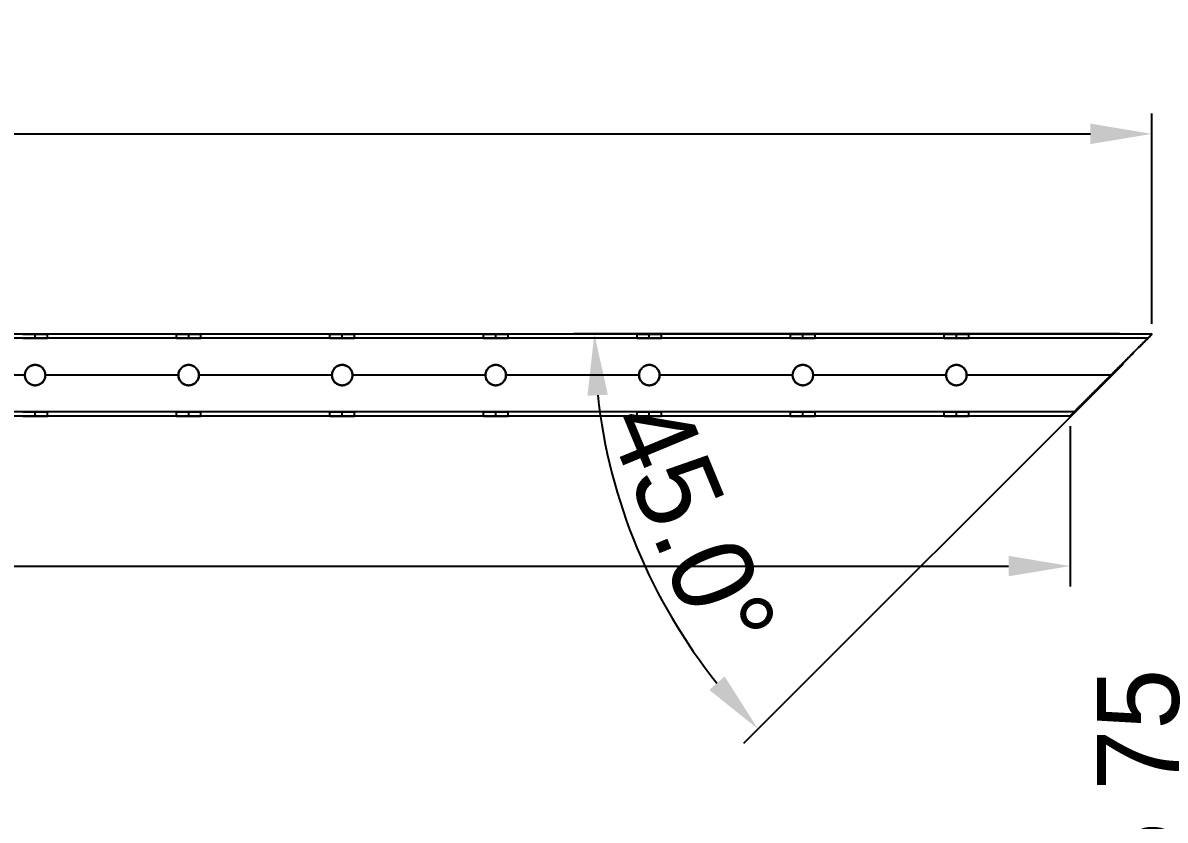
# Model space of a CAD drawing. Header units: millimetres. Extents: x 1279 to 9834, y -699 to 998.
# Drawn here: x 3925 to 4483, y 608 to 998 of the extents above; entities that cross this region are included whole.
import ezdxf

# ---------------------------------------------------------------- set-up
doc = ezdxf.new("R2010")
doc.units = ezdxf.units.MM
doc.header["$MEASUREMENT"] = 0
doc.layers.add('dim', color=7, linetype='Continuous', true_color=0x646464)
doc.layers.add('staal', color=7, linetype='Continuous', true_color=0x4c4c4c)
doc.styles.add('Mill', font='')
doc.styles.get('Mill').set_extended_font_data('Mill')
doc.dimstyles.new('Style de cote 02', dxfattribs={"dimscale": 10, "dimtxt": 4, "dimasz": 3, "dimexe": 1, "dimexo": 0.5, "dimgap": 0.8, "dimtad": 1, "dimtoh": 1, "dimdec": 0, "dimzin": 1, "dimdsep": 46, "dimtxsty": 'Mill', "dimcen": 2.5, "dimadec": 1, "dimazin": 0, "dimtfac": 1, "dimtdec": 4, "dimtix": 1, "dimtmove": 1, "dimatfit": 3, "dimfxl": 0, "dimtolj": 1, "dimtzin": 1, "dimarcsym": 0})

# ---------------------------------------------------------------- blocks, each defined once
blk = doc.blocks.new('*D18')
at = {"layer": 'Defpoints', "color": 0}
for p in [(4465.36, 845.66), (4476.71, 845.66), (4465.55, 834.5), (4213.05, 775.01)]:
    blk.add_point(p, dxfattribs=at)
at = {"layer": 'dim', "color": 0, "lineweight": -2}
for p, q in [((4460.36, 845.66), (4193.75, 845.66)), ((4462.02, 830.97), (4276.63, 645.58))]:
    blk.add_line(p, q, dxfattribs=at)
blk.add_arc((4476.71, 845.66), 272.96, 186.3004, 218.6996, dxfattribs=at)
at = {"layer": 'dim', "color": 0}
for points in [[(4210.39, 815.98), (4200.41, 815.43), (4203.75, 845.66)], [(4259.96, 671.66), (4267.41, 678.33), (4283.7, 652.65)]]:
    blk.add_solid(points, dxfattribs=at)
at = {"layer": 'dim', "color": 0, "insert": (4251.28, 752.28), "char_height": 40, "attachment_point": 5, "rotation": 292.5, "style": 'Mill'}
blk.add_mtext('\\A1;45.0%%d', dxfattribs=at)
blk = doc.blocks.new('*D19')
at = {"layer": 'Defpoints', "color": 0}
for p in [(3200.12, 805.54), (4436.12, 805.54), (4436.12, 732.23)]:
    blk.add_point(p, dxfattribs=at)
at = {"layer": 'dim', "color": 0, "lineweight": -2}
for p, q in [((3200.12, 800.54), (3200.12, 722.23)), ((4436.12, 800.54), (4436.12, 722.23)), ((3230.12, 732.23), (4406.12, 732.23))]:
    blk.add_line(p, q, dxfattribs=at)
at = {"layer": 'dim', "color": 0}
for points in [[(3230.12, 737.23), (3230.12, 727.23), (3200.12, 732.23)], [(4406.12, 727.23), (4406.12, 737.23), (4436.12, 732.23)]]:
    blk.add_solid(points, dxfattribs=at)
at = {"layer": 'dim', "color": 0, "insert": (3818.12, 760.23), "char_height": 40, "attachment_point": 5, "style": 'Mill'}
blk.add_mtext('\\A1;1236', dxfattribs=at)
blk = doc.blocks.new('*D20')
at = {"layer": 'Defpoints', "color": 0}
for p in [(4476.12, 943.44), (3160.12, 845.54), (4476.12, 845.54)]:
    blk.add_point(p, dxfattribs=at)
at = {"layer": 'dim', "color": 0, "lineweight": -2}
for p, q in [((3160.12, 850.54), (3160.12, 953.44)), ((4476.12, 850.54), (4476.12, 953.44)), ((3190.12, 943.44), (4446.12, 943.44))]:
    blk.add_line(p, q, dxfattribs=at)
at = {"layer": 'dim', "color": 0}
for points in [[(3190.12, 948.44), (3190.12, 938.44), (3160.12, 943.44)], [(4446.12, 938.44), (4446.12, 948.44), (4476.12, 943.44)]]:
    blk.add_solid(points, dxfattribs=at)
at = {"layer": 'dim', "color": 0, "insert": (3818.12, 971.44), "char_height": 40, "attachment_point": 5, "style": 'Mill'}
blk.add_mtext('\\A1;1316', dxfattribs=at)
blk = doc.blocks.new('*D24')
at = {"layer": 'Defpoints', "color": 0}
for p in [(4497.57, 689.8), (4575.14, 689.8), (4575.14, 614.8)]:
    blk.add_point(p, dxfattribs=at)
at = {"layer": 'dim', "color": 0, "lineweight": -2}
for p, q in [((4497.57, 719.8), (4497.57, 749.8)), ((4570.14, 689.8), (4487.57, 689.8)), ((4497.57, 614.8), (4497.57, 689.8)), ((4570.14, 614.8), (4487.57, 614.8)), ((4497.57, 584.8), (4497.57, 554.8))]:
    blk.add_line(p, q, dxfattribs=at)
at = {"layer": 'dim', "color": 0}
for points in [[(4492.57, 719.8), (4502.57, 719.8), (4497.57, 689.8)], [(4502.57, 584.8), (4492.57, 584.8), (4497.57, 614.8)]]:
    blk.add_solid(points, dxfattribs=at)
at = {"layer": 'dim', "color": 0, "insert": (4469.57, 652.3), "char_height": 40, "attachment_point": 5, "rotation": 90, "style": 'Mill'}
blk.add_mtext('\\A1;75', dxfattribs=at)
blk = doc.blocks.new('*D37')
at = {"layer": 'Defpoints', "color": 0}
for p in [(4497.57, 614.8), (4575.14, 614.8), (4575.14, 539.8)]:
    blk.add_point(p, dxfattribs=at)
at = {"layer": 'dim', "color": 0, "lineweight": -2}
for p, q in [((4497.57, 644.8), (4497.57, 674.8)), ((4570.14, 614.8), (4487.57, 614.8)), ((4497.57, 539.8), (4497.57, 614.8)), ((4570.14, 539.8), (4487.57, 539.8)), ((4497.57, 509.8), (4497.57, 479.8))]:
    blk.add_line(p, q, dxfattribs=at)
at = {"layer": 'dim', "color": 0}
for points in [[(4492.57, 644.8), (4502.57, 644.8), (4497.57, 614.8)], [(4502.57, 509.8), (4492.57, 509.8), (4497.57, 539.8)]]:
    blk.add_solid(points, dxfattribs=at)
at = {"layer": 'dim', "color": 0, "insert": (4469.57, 577.3), "char_height": 40, "attachment_point": 5, "rotation": 90, "style": 'Mill'}
blk.add_mtext('\\A1;75', dxfattribs=at)

msp = doc.modelspace()

# ---------------------------------------------------------------- linework, layer by layer
at = {"layer": 'staal'}
for p, q in [((3930.62, 843.54, 1911.19), (3930.62, 845.54, 1911.19)), ((3930.62, 843.54, 1899.19), (3930.62, 845.54, 1899.19)), ((3936.62, 843.54, 1905.19), (3936.62, 845.54, 1905.19)), ((3999.62, 843.54, 1905.19), (3999.62, 845.54, 1905.19)), ((4005.62, 843.54, 1911.19), (4005.62, 845.54, 1911.19)), ((4005.62, 843.54, 1899.19), (4005.62, 845.54, 1899.19)), ((4011.62, 843.54, 1905.19), (4011.62, 845.54, 1905.19)), ((4074.62, 843.54, 1905.19), (4074.62, 845.54, 1905.19)), ((4080.62, 843.54, 1911.19), (4080.62, 845.54, 1911.19)), ((4080.62, 843.54, 1899.19), (4080.62, 845.54, 1899.19)), ((4086.62, 843.54, 1905.19), (4086.62, 845.54, 1905.19)), ((4149.62, 843.54, 1905.19), (4149.62, 845.54, 1905.19)), ((4155.62, 843.54, 1911.19), (4155.62, 845.54, 1911.19)), ((4155.62, 843.54, 1899.19), (4155.62, 845.54, 1899.19)), ((4161.62, 843.54, 1905.19), (4161.62, 845.54, 1905.19)), ((4224.62, 843.54, 1905.19), (4224.62, 845.54, 1905.19)), ((4230.62, 843.54, 1911.19), (4230.62, 845.54, 1911.19)), ((4230.62, 843.54, 1899.19), (4230.62, 845.54, 1899.19)), ((4236.62, 843.54, 1905.19), (4236.62, 845.54, 1905.19)), ((4299.62, 843.54, 1905.19), (4299.62, 845.54, 1905.19)), ((4305.62, 843.54, 1911.19), (4305.62, 845.54, 1911.19)), ((4305.62, 843.54, 1899.19), (4305.62, 845.54, 1899.19)), ((4311.62, 843.54, 1905.19), (4311.62, 845.54, 1905.19)), ((4374.62, 843.54, 1905.19), (4374.62, 845.54, 1905.19)), ((4380.62, 843.54, 1911.19), (4380.62, 845.54, 1911.19)), ((4380.62, 843.54, 1899.19), (4380.62, 845.54, 1899.19)), ((4386.62, 843.54, 1905.19), (4386.62, 845.54, 1905.19)), ((3930.62, 830.54, 1923.19), (3930.62, 830.54, 1925.19)), ((3930.62, 830.54, 1885.19), (3930.62, 830.54, 1887.19)), ((4005.62, 830.54, 1923.19), (4005.62, 830.54, 1925.19)), ((4005.62, 830.54, 1885.19), (4005.62, 830.54, 1887.19)), ((4080.62, 830.54, 1923.19), (4080.62, 830.54, 1925.19)), ((4080.62, 830.54, 1885.19), (4080.62, 830.54, 1887.19)), ((4155.62, 830.54, 1923.19), (4155.62, 830.54, 1925.19)), ((4155.62, 830.54, 1885.19), (4155.62, 830.54, 1887.19)), ((4230.62, 830.54, 1923.19), (4230.62, 830.54, 1925.19)), ((4230.62, 830.54, 1885.19), (4230.62, 830.54, 1887.19)), ((4305.62, 830.54, 1923.19), (4305.62, 830.54, 1925.19)), ((4305.62, 830.54, 1885.19), (4305.62, 830.54, 1887.19)), ((4380.62, 830.54, 1923.19), (4380.62, 830.54, 1925.19)), ((4380.62, 830.54, 1885.19), (4380.62, 830.54, 1887.19)), ((3925.62, 825.54, 1923.19), (3925.62, 825.54, 1925.19)), ((3925.62, 825.54, 1885.19), (3925.62, 825.54, 1887.19)), ((3930.62, 820.54, 1885.19), (3930.62, 820.54, 1887.19)), ((3930.62, 820.54, 1923.19), (3930.62, 820.54, 1925.19)), ((3935.62, 825.54, 1923.19), (3935.62, 825.54, 1925.19)), ((3935.62, 825.54, 1885.19), (3935.62, 825.54, 1887.19)), ((4000.62, 825.54, 1923.19), (4000.62, 825.54, 1925.19)), ((4000.62, 825.54, 1885.19), (4000.62, 825.54, 1887.19)), ((4005.62, 820.54, 1885.19), (4005.62, 820.54, 1887.19)), ((4005.62, 820.54, 1923.19), (4005.62, 820.54, 1925.19)), ((4010.62, 825.54, 1923.19), (4010.62, 825.54, 1925.19)), ((4010.62, 825.54, 1885.19), (4010.62, 825.54, 1887.19)), ((4075.62, 825.54, 1923.19), (4075.62, 825.54, 1925.19)), ((4075.62, 825.54, 1885.19), (4075.62, 825.54, 1887.19)), ((4080.62, 820.54, 1885.19), (4080.62, 820.54, 1887.19)), ((4080.62, 820.54, 1923.19), (4080.62, 820.54, 1925.19)), ((4085.62, 825.54, 1923.19), (4085.62, 825.54, 1925.19)), ((4085.62, 825.54, 1885.19), (4085.62, 825.54, 1887.19)), ((4150.62, 825.54, 1923.19), (4150.62, 825.54, 1925.19)), ((4150.62, 825.54, 1885.19), (4150.62, 825.54, 1887.19)), ((4155.62, 820.54, 1885.19), (4155.62, 820.54, 1887.19)), ((4155.62, 820.54, 1923.19), (4155.62, 820.54, 1925.19)), ((4160.62, 825.54, 1923.19), (4160.62, 825.54, 1925.19)), ((4160.62, 825.54, 1885.19), (4160.62, 825.54, 1887.19)), ((4225.62, 825.54, 1923.19), (4225.62, 825.54, 1925.19)), ((4225.62, 825.54, 1885.19), (4225.62, 825.54, 1887.19)), ((4230.62, 820.54, 1885.19), (4230.62, 820.54, 1887.19)), ((4230.62, 820.54, 1923.19), (4230.62, 820.54, 1925.19)), ((4235.62, 825.54, 1923.19), (4235.62, 825.54, 1925.19)), ((4235.62, 825.54, 1885.19), (4235.62, 825.54, 1887.19)), ((4300.62, 825.54, 1923.19), (4300.62, 825.54, 1925.19)), ((4300.62, 825.54, 1885.19), (4300.62, 825.54, 1887.19)), ((4305.62, 820.54, 1885.19), (4305.62, 820.54, 1887.19)), ((4305.62, 820.54, 1923.19), (4305.62, 820.54, 1925.19)), ((4310.62, 825.54, 1923.19), (4310.62, 825.54, 1925.19)), ((4310.62, 825.54, 1885.19), (4310.62, 825.54, 1887.19)), ((4375.62, 825.54, 1923.19), (4375.62, 825.54, 1925.19)), ((4375.62, 825.54, 1885.19), (4375.62, 825.54, 1887.19)), ((4380.62, 820.54, 1885.19), (4380.62, 820.54, 1887.19)), ((4380.62, 820.54, 1923.19), (4380.62, 820.54, 1925.19)), ((4385.62, 825.54, 1923.19), (4385.62, 825.54, 1925.19)), ((4385.62, 825.54, 1885.19), (4385.62, 825.54, 1887.19)), ((3930.62, 805.54, 1911.19), (3930.62, 807.54, 1911.19)), ((3930.62, 805.54, 1899.19), (3930.62, 807.54, 1899.19)), ((3936.62, 805.54, 1905.19), (3936.62, 807.54, 1905.19)), ((3999.62, 805.54, 1905.19), (3999.62, 807.54, 1905.19)), ((4005.62, 805.54, 1911.19), (4005.62, 807.54, 1911.19)), ((4005.62, 805.54, 1899.19), (4005.62, 807.54, 1899.19)), ((4011.62, 805.54, 1905.19), (4011.62, 807.54, 1905.19)), ((4074.62, 805.54, 1905.19), (4074.62, 807.54, 1905.19)), ((4080.62, 805.54, 1911.19), (4080.62, 807.54, 1911.19)), ((4080.62, 805.54, 1899.19), (4080.62, 807.54, 1899.19)), ((4086.62, 805.54, 1905.19), (4086.62, 807.54, 1905.19)), ((4149.62, 805.54, 1905.19), (4149.62, 807.54, 1905.19)), ((4155.62, 805.54, 1911.19), (4155.62, 807.54, 1911.19)), ((4155.62, 805.54, 1899.19), (4155.62, 807.54, 1899.19)), ((4161.62, 805.54, 1905.19), (4161.62, 807.54, 1905.19)), ((4224.62, 805.54, 1905.19), (4224.62, 807.54, 1905.19)), ((4230.62, 805.54, 1911.19), (4230.62, 807.54, 1911.19)), ((4230.62, 805.54, 1899.19), (4230.62, 807.54, 1899.19)), ((4236.62, 805.54, 1905.19), (4236.62, 807.54, 1905.19)), ((4299.62, 805.54, 1905.19), (4299.62, 807.54, 1905.19)), ((4305.62, 805.54, 1911.19), (4305.62, 807.54, 1911.19)), ((4305.62, 805.54, 1899.19), (4305.62, 807.54, 1899.19)), ((4311.62, 805.54, 1905.19), (4311.62, 807.54, 1905.19)), ((4374.62, 805.54, 1905.19), (4374.62, 807.54, 1905.19)), ((4380.62, 805.54, 1911.19), (4380.62, 807.54, 1911.19)), ((4380.62, 805.54, 1899.19), (4380.62, 807.54, 1899.19)), ((4386.62, 805.54, 1905.19), (4386.62, 807.54, 1905.19))]:
    msp.add_line(p, q, dxfattribs=at)
for centre in [(3930.62, 825.54, 1885.19), (3930.62, 825.54, 1924.19), (3930.62, 825.54, 1886.19), (4005.62, 825.54, 1885.19), (4005.62, 825.54, 1924.19), (4005.62, 825.54, 1886.19), (4080.62, 825.54, 1885.19), (4080.62, 825.54, 1924.19), (4080.62, 825.54, 1886.19), (4155.62, 825.54, 1885.19), (4155.62, 825.54, 1924.19), (4155.62, 825.54, 1886.19), (4230.62, 825.54, 1885.19), (4230.62, 825.54, 1924.19), (4230.62, 825.54, 1886.19), (4305.62, 825.54, 1885.19), (4305.62, 825.54, 1924.19), (4305.62, 825.54, 1886.19), (4380.62, 825.54, 1885.19), (4380.62, 825.54, 1924.19), (4380.62, 825.54, 1886.19)]:
    msp.add_circle(centre, 5, dxfattribs=at)
for points in [[(4476.12, 845.54, 1885.19), (3818.12, 845.54, 1885.19), (3160.12, 845.54, 1885.19)], [(4476.12, 845.54, 1925.19), (3818.12, 845.54, 1925.19), (3160.12, 845.54, 1925.19)], [(4474.12, 843.54, 1923.19), (3818.12, 843.54, 1923.19), (3162.12, 843.54, 1923.19)], [(4474.12, 843.54, 1887.19), (3818.12, 843.54, 1887.19), (3162.12, 843.54, 1887.19)], [(3999.62, 845.54, 1905.19), (3968.12, 845.54, 1905.19), (3936.62, 845.54, 1905.19)], [(3999.62, 843.54, 1905.19), (3968.12, 843.54, 1905.19), (3936.62, 843.54, 1905.19)], [(4074.62, 845.54, 1905.19), (4043.12, 845.54, 1905.19), (4011.62, 845.54, 1905.19)], [(4074.62, 843.54, 1905.19), (4043.12, 843.54, 1905.19), (4011.62, 843.54, 1905.19)], [(4149.62, 845.54, 1905.19), (4118.12, 845.54, 1905.19), (4086.62, 845.54, 1905.19)], [(4149.62, 843.54, 1905.19), (4118.12, 843.54, 1905.19), (4086.62, 843.54, 1905.19)], [(4224.62, 845.54, 1905.19), (4193.12, 845.54, 1905.19), (4161.62, 845.54, 1905.19)], [(4224.62, 843.54, 1905.19), (4193.12, 843.54, 1905.19), (4161.62, 843.54, 1905.19)], [(4299.62, 845.54, 1905.19), (4268.12, 845.54, 1905.19), (4236.62, 845.54, 1905.19)], [(4299.62, 843.54, 1905.19), (4268.12, 843.54, 1905.19), (4236.62, 843.54, 1905.19)], [(4374.62, 845.54, 1905.19), (4343.12, 845.54, 1905.19), (4311.62, 845.54, 1905.19)], [(4374.62, 843.54, 1905.19), (4343.12, 843.54, 1905.19), (4311.62, 843.54, 1905.19)], [(4476.12, 845.54, 1905.19), (4431.37, 845.54, 1905.19), (4386.62, 845.54, 1905.19)], [(4474.12, 843.54, 1905.19), (4430.37, 843.54, 1905.19), (4386.62, 843.54, 1905.19)], [(4476.12, 845.54, 1885.19), (4456.12, 825.54, 1885.19), (4436.12, 805.54, 1885.19)], [(4436.12, 805.54, 1925.19), (4456.12, 825.54, 1925.19), (4476.12, 845.54, 1925.19)], [(4474.12, 843.54, 1923.19), (4456.12, 825.54, 1923.19), (4438.12, 807.54, 1923.19)], [(4438.12, 807.54, 1887.19), (4456.12, 825.54, 1887.19), (4474.12, 843.54, 1887.19)], [(4476.12, 845.54, 1910.19), (4475.12, 844.54, 1910.19), (4474.12, 843.54, 1910.19)], [(4474.12, 843.54, 1887.19), (4474.12, 843.54, 1905.19), (4474.12, 843.54, 1923.19)], [(4476.12, 845.54, 1885.19), (4476.12, 845.54, 1905.19), (4476.12, 845.54, 1925.19)], [(3925.62, 825.54, 1925.19), (3893.12, 825.54, 1925.19), (3860.62, 825.54, 1925.19)], [(3925.62, 825.54, 1923.19), (3893.12, 825.54, 1923.19), (3860.62, 825.54, 1923.19)], [(3925.62, 825.54, 1887.19), (3893.12, 825.54, 1887.19), (3860.62, 825.54, 1887.19)], [(3925.62, 825.54, 1885.19), (3893.12, 825.54, 1885.19), (3860.62, 825.54, 1885.19)], [(4000.62, 825.54, 1925.19), (3968.12, 825.54, 1925.19), (3935.62, 825.54, 1925.19)], [(4000.62, 825.54, 1923.19), (3968.12, 825.54, 1923.19), (3935.62, 825.54, 1923.19)], [(4000.62, 825.54, 1887.19), (3968.12, 825.54, 1887.19), (3935.62, 825.54, 1887.19)], [(4000.62, 825.54, 1885.19), (3968.12, 825.54, 1885.19), (3935.62, 825.54, 1885.19)], [(4075.62, 825.54, 1925.19), (4043.12, 825.54, 1925.19), (4010.62, 825.54, 1925.19)], [(4075.62, 825.54, 1923.19), (4043.12, 825.54, 1923.19), (4010.62, 825.54, 1923.19)], [(4075.62, 825.54, 1887.19), (4043.12, 825.54, 1887.19), (4010.62, 825.54, 1887.19)], [(4075.62, 825.54, 1885.19), (4043.12, 825.54, 1885.19), (4010.62, 825.54, 1885.19)], [(4150.62, 825.54, 1925.19), (4118.12, 825.54, 1925.19), (4085.62, 825.54, 1925.19)], [(4150.62, 825.54, 1923.19), (4118.12, 825.54, 1923.19), (4085.62, 825.54, 1923.19)], [(4150.62, 825.54, 1887.19), (4118.12, 825.54, 1887.19), (4085.62, 825.54, 1887.19)], [(4150.62, 825.54, 1885.19), (4118.12, 825.54, 1885.19), (4085.62, 825.54, 1885.19)], [(4225.62, 825.54, 1925.19), (4193.12, 825.54, 1925.19), (4160.62, 825.54, 1925.19)], [(4225.62, 825.54, 1923.19), (4193.12, 825.54, 1923.19), (4160.62, 825.54, 1923.19)], [(4225.62, 825.54, 1887.19), (4193.12, 825.54, 1887.19), (4160.62, 825.54, 1887.19)], [(4225.62, 825.54, 1885.19), (4193.12, 825.54, 1885.19), (4160.62, 825.54, 1885.19)], [(4300.62, 825.54, 1925.19), (4268.12, 825.54, 1925.19), (4235.62, 825.54, 1925.19)], [(4300.62, 825.54, 1923.19), (4268.12, 825.54, 1923.19), (4235.62, 825.54, 1923.19)], [(4300.62, 825.54, 1887.19), (4268.12, 825.54, 1887.19), (4235.62, 825.54, 1887.19)], [(4300.62, 825.54, 1885.19), (4268.12, 825.54, 1885.19), (4235.62, 825.54, 1885.19)], [(4375.62, 825.54, 1925.19), (4343.12, 825.54, 1925.19), (4310.62, 825.54, 1925.19)], [(4375.62, 825.54, 1923.19), (4343.12, 825.54, 1923.19), (4310.62, 825.54, 1923.19)], [(4375.62, 825.54, 1887.19), (4343.12, 825.54, 1887.19), (4310.62, 825.54, 1887.19)], [(4375.62, 825.54, 1885.19), (4343.12, 825.54, 1885.19), (4310.62, 825.54, 1885.19)], [(4456.12, 825.54, 1925.19), (4420.87, 825.54, 1925.19), (4385.62, 825.54, 1925.19)], [(4456.12, 825.54, 1923.19), (4420.87, 825.54, 1923.19), (4385.62, 825.54, 1923.19)], [(4456.12, 825.54, 1887.19), (4420.87, 825.54, 1887.19), (4385.62, 825.54, 1887.19)], [(4456.12, 825.54, 1885.19), (4420.87, 825.54, 1885.19), (4385.62, 825.54, 1885.19)], [(4456.12, 825.54, 1885.19), (4456.12, 825.54, 1886.19), (4456.12, 825.54, 1887.19)], [(4456.12, 825.54, 1923.19), (4456.12, 825.54, 1924.19), (4456.12, 825.54, 1925.19)], [(4438.12, 807.54, 1923.19), (3818.12, 807.54, 1923.19), (3198.12, 807.54, 1923.19)], [(4438.12, 807.54, 1887.19), (3818.12, 807.54, 1887.19), (3198.12, 807.54, 1887.19)], [(4436.12, 805.54, 1885.19), (3818.12, 805.54, 1885.19), (3200.12, 805.54, 1885.19)], [(4436.12, 805.54, 1925.19), (3818.12, 805.54, 1925.19), (3200.12, 805.54, 1925.19)], [(3999.62, 807.54, 1905.19), (3968.12, 807.54, 1905.19), (3936.62, 807.54, 1905.19)], [(3999.62, 805.54, 1905.19), (3968.12, 805.54, 1905.19), (3936.62, 805.54, 1905.19)], [(4074.62, 807.54, 1905.19), (4043.12, 807.54, 1905.19), (4011.62, 807.54, 1905.19)], [(4074.62, 805.54, 1905.19), (4043.12, 805.54, 1905.19), (4011.62, 805.54, 1905.19)], [(4149.62, 807.54, 1905.19), (4118.12, 807.54, 1905.19), (4086.62, 807.54, 1905.19)], [(4149.62, 805.54, 1905.19), (4118.12, 805.54, 1905.19), (4086.62, 805.54, 1905.19)], [(4224.62, 807.54, 1905.19), (4193.12, 807.54, 1905.19), (4161.62, 807.54, 1905.19)], [(4224.62, 805.54, 1905.19), (4193.12, 805.54, 1905.19), (4161.62, 805.54, 1905.19)], [(4299.62, 807.54, 1905.19), (4268.12, 807.54, 1905.19), (4236.62, 807.54, 1905.19)], [(4299.62, 805.54, 1905.19), (4268.12, 805.54, 1905.19), (4236.62, 805.54, 1905.19)], [(4374.62, 807.54, 1905.19), (4343.12, 807.54, 1905.19), (4311.62, 807.54, 1905.19)], [(4374.62, 805.54, 1905.19), (4343.12, 805.54, 1905.19), (4311.62, 805.54, 1905.19)], [(4438.12, 807.54, 1905.19), (4412.37, 807.54, 1905.19), (4386.62, 807.54, 1905.19)], [(4436.12, 805.54, 1905.19), (4411.37, 805.54, 1905.19), (4386.62, 805.54, 1905.19)], [(4438.12, 807.54, 1910.19), (4437.12, 806.54, 1910.19), (4436.12, 805.54, 1910.19)], [(4436.12, 805.54, 1885.19), (4436.12, 805.54, 1905.19), (4436.12, 805.54, 1925.19)], [(4438.12, 807.54, 1923.19), (4438.12, 807.54, 1905.19), (4438.12, 807.54, 1887.19)]]:
    msp.add_open_spline(points, degree=2, dxfattribs=at)
for points, weights, knots in [([(3930.62, 845.54, 1911.19), (3924.62, 845.54, 1911.19), (3924.62, 845.54, 1905.19), (3924.62, 845.54, 1899.19), (3930.62, 845.54, 1899.19), (3936.62, 845.54, 1899.19), (3936.62, 845.54, 1905.19), (3936.62, 845.54, 1911.19), (3930.62, 845.54, 1911.19)], [1, 0.707106781187, 1, 0.707106781187, 1, 0.707106781187, 1, 0.707106781187, 1], [-31.415927, -31.415927, -31.415927, -23.561945, -23.561945, -15.707963, -15.707963, -7.853982, -7.853982, 0, 0, 0]), ([(3930.62, 843.54, 1911.19), (3936.62, 843.54, 1911.19), (3936.62, 843.54, 1905.19), (3936.62, 843.54, 1899.19), (3930.62, 843.54, 1899.19), (3924.62, 843.54, 1899.19), (3924.62, 843.54, 1905.19), (3924.62, 843.54, 1911.19), (3930.62, 843.54, 1911.19)], [1, 0.707106781187, 1, 0.707106781187, 1, 0.707106781187, 1, 0.707106781187, 1], [0, 0, 0, 7.853982, 7.853982, 15.707963, 15.707963, 23.561945, 23.561945, 31.415927, 31.415927, 31.415927]), ([(4005.62, 845.54, 1911.19), (3999.62, 845.54, 1911.19), (3999.62, 845.54, 1905.19), (3999.62, 845.54, 1899.19), (4005.62, 845.54, 1899.19), (4011.62, 845.54, 1899.19), (4011.62, 845.54, 1905.19), (4011.62, 845.54, 1911.19), (4005.62, 845.54, 1911.19)], [1, 0.707106781187, 1, 0.707106781187, 1, 0.707106781187, 1, 0.707106781187, 1], [-31.415927, -31.415927, -31.415927, -23.561945, -23.561945, -15.707963, -15.707963, -7.853982, -7.853982, 0, 0, 0]), ([(4005.62, 843.54, 1911.19), (4011.62, 843.54, 1911.19), (4011.62, 843.54, 1905.19), (4011.62, 843.54, 1899.19), (4005.62, 843.54, 1899.19), (3999.62, 843.54, 1899.19), (3999.62, 843.54, 1905.19), (3999.62, 843.54, 1911.19), (4005.62, 843.54, 1911.19)], [1, 0.707106781187, 1, 0.707106781187, 1, 0.707106781187, 1, 0.707106781187, 1], [0, 0, 0, 7.853982, 7.853982, 15.707963, 15.707963, 23.561945, 23.561945, 31.415927, 31.415927, 31.415927]), ([(4080.62, 845.54, 1911.19), (4074.62, 845.54, 1911.19), (4074.62, 845.54, 1905.19), (4074.62, 845.54, 1899.19), (4080.62, 845.54, 1899.19), (4086.62, 845.54, 1899.19), (4086.62, 845.54, 1905.19), (4086.62, 845.54, 1911.19), (4080.62, 845.54, 1911.19)], [0.999999860338, 0.707106851018, 1, 0.707106781187, 1, 0.707106781187, 1, 0.707106851018, 0.999999860338], [-31.415927, -31.415927, -31.415927, -23.561946, -23.561946, -15.707963, -15.707963, -7.853981, -7.853981, 0, 0, 0]), ([(4080.62, 843.54, 1911.19), (4086.62, 843.54, 1911.19), (4086.62, 843.54, 1905.19), (4086.62, 843.54, 1899.19), (4080.62, 843.54, 1899.19), (4074.62, 843.54, 1899.19), (4074.62, 843.54, 1905.19), (4074.62, 843.54, 1911.19), (4080.62, 843.54, 1911.19)], [1, 0.707106781187, 1, 0.707106781187, 1, 0.707106781187, 1, 0.707106781187, 1], [0, 0, 0, 7.853982, 7.853982, 15.707963, 15.707963, 23.561945, 23.561945, 31.415927, 31.415927, 31.415927]), ([(4155.62, 845.54, 1911.19), (4149.62, 845.54, 1911.19), (4149.62, 845.54, 1905.19), (4149.62, 845.54, 1899.19), (4155.62, 845.54, 1899.19), (4161.62, 845.54, 1899.19), (4161.62, 845.54, 1905.19), (4161.62, 845.54, 1911.19), (4155.62, 845.54, 1911.19)], [1, 0.707106781187, 1, 0.707106781187, 1, 0.707106781187, 1, 0.707106781187, 1], [-31.415927, -31.415927, -31.415927, -23.561945, -23.561945, -15.707963, -15.707963, -7.853982, -7.853982, 0, 0, 0]), ([(4155.62, 843.54, 1911.19), (4161.62, 843.54, 1911.19), (4161.62, 843.54, 1905.19), (4161.62, 843.54, 1899.19), (4155.62, 843.54, 1899.19), (4149.62, 843.54, 1899.19), (4149.62, 843.54, 1905.19), (4149.62, 843.54, 1911.19), (4155.62, 843.54, 1911.19)], [1, 0.707106781187, 1, 0.707106781187, 1, 0.707106781187, 1, 0.707106781187, 1], [0, 0, 0, 7.853982, 7.853982, 15.707963, 15.707963, 23.561945, 23.561945, 31.415927, 31.415927, 31.415927]), ([(4230.62, 845.54, 1911.19), (4224.62, 845.54, 1911.19), (4224.62, 845.54, 1905.19), (4224.62, 845.54, 1899.19), (4230.62, 845.54, 1899.19), (4236.62, 845.54, 1899.19), (4236.62, 845.54, 1905.19), (4236.62, 845.54, 1911.19), (4230.62, 845.54, 1911.19)], [1, 0.707106781187, 1, 0.707106781187, 1, 0.707106781187, 1, 0.707106781187, 1], [-31.415927, -31.415927, -31.415927, -23.561945, -23.561945, -15.707963, -15.707963, -7.853982, -7.853982, 0, 0, 0]), ([(4230.62, 843.54, 1911.19), (4236.62, 843.54, 1911.19), (4236.62, 843.54, 1905.19), (4236.62, 843.54, 1899.19), (4230.62, 843.54, 1899.19), (4224.62, 843.54, 1899.19), (4224.62, 843.54, 1905.19), (4224.62, 843.54, 1911.19), (4230.62, 843.54, 1911.19)], [1, 0.707106781187, 1, 0.707106781187, 1, 0.707106781187, 1, 0.707106781187, 1], [0, 0, 0, 7.853982, 7.853982, 15.707963, 15.707963, 23.561945, 23.561945, 31.415927, 31.415927, 31.415927]), ([(4305.62, 845.54, 1911.19), (4299.62, 845.54, 1911.19), (4299.62, 845.54, 1905.19), (4299.62, 845.54, 1899.19), (4305.62, 845.54, 1899.19), (4311.62, 845.54, 1899.19), (4311.62, 845.54, 1905.19), (4311.62, 845.54, 1911.19), (4305.62, 845.54, 1911.19)], [0.999999860338, 0.707106851018, 1, 0.707106781187, 1, 0.707106781187, 1, 0.707106851018, 0.999999860338], [-31.415927, -31.415927, -31.415927, -23.561946, -23.561946, -15.707963, -15.707963, -7.853981, -7.853981, 0, 0, 0]), ([(4305.62, 843.54, 1911.19), (4311.62, 843.54, 1911.19), (4311.62, 843.54, 1905.19), (4311.62, 843.54, 1899.19), (4305.62, 843.54, 1899.19), (4299.62, 843.54, 1899.19), (4299.62, 843.54, 1905.19), (4299.62, 843.54, 1911.19), (4305.62, 843.54, 1911.19)], [1, 0.707106781187, 1, 0.707106781187, 1, 0.707106781187, 1, 0.707106781187, 1], [0, 0, 0, 7.853982, 7.853982, 15.707963, 15.707963, 23.561945, 23.561945, 31.415927, 31.415927, 31.415927]), ([(4380.62, 845.54, 1911.19), (4374.62, 845.54, 1911.19), (4374.62, 845.54, 1905.19), (4374.62, 845.54, 1899.19), (4380.62, 845.54, 1899.19), (4386.62, 845.54, 1899.19), (4386.62, 845.54, 1905.19), (4386.62, 845.54, 1911.19), (4380.62, 845.54, 1911.19)], [0.999999860338, 0.707106851018, 1, 0.707106781187, 1, 0.707106781187, 1, 0.707106851018, 0.999999860338], [-31.415927, -31.415927, -31.415927, -23.561946, -23.561946, -15.707963, -15.707963, -7.853981, -7.853981, 0, 0, 0]), ([(4380.62, 843.54, 1911.19), (4386.62, 843.54, 1911.19), (4386.62, 843.54, 1905.19), (4386.62, 843.54, 1899.19), (4380.62, 843.54, 1899.19), (4374.62, 843.54, 1899.19), (4374.62, 843.54, 1905.19), (4374.62, 843.54, 1911.19), (4380.62, 843.54, 1911.19)], [1, 0.707106781187, 1, 0.707106781187, 1, 0.707106781187, 1, 0.707106781187, 1], [0, 0, 0, 7.853982, 7.853982, 15.707963, 15.707963, 23.561945, 23.561945, 31.415927, 31.415927, 31.415927]), ([(3930.62, 820.54, 1925.19), (3925.62, 820.54, 1925.19), (3925.62, 825.54, 1925.19), (3925.62, 830.54, 1925.19), (3930.62, 830.54, 1925.19), (3935.62, 830.54, 1925.19), (3935.62, 825.54, 1925.19), (3935.62, 820.54, 1925.19), (3930.62, 820.54, 1925.19)], [1, 0.707106781187, 1, 0.707106781187, 1, 0.707106781187, 1, 0.707106781187, 1], [-31.415927, -31.415927, -31.415927, -23.561945, -23.561945, -15.707963, -15.707963, -7.853982, -7.853982, 0, 0, 0]), ([(3930.62, 820.54, 1923.19), (3935.62, 820.54, 1923.19), (3935.62, 825.54, 1923.19), (3935.62, 830.54, 1923.19), (3930.62, 830.54, 1923.19), (3925.62, 830.54, 1923.19), (3925.62, 825.54, 1923.19), (3925.62, 820.54, 1923.19), (3930.62, 820.54, 1923.19)], [1, 0.707106781187, 1, 0.707106781187, 1, 0.707106781187, 1, 0.707106781187, 1], [0, 0, 0, 7.853982, 7.853982, 15.707963, 15.707963, 23.561945, 23.561945, 31.415927, 31.415927, 31.415927]), ([(3930.62, 820.54, 1887.19), (3925.62, 820.54, 1887.19), (3925.62, 825.54, 1887.19), (3925.62, 830.54, 1887.19), (3930.62, 830.54, 1887.19), (3935.62, 830.54, 1887.19), (3935.62, 825.54, 1887.19), (3935.62, 820.54, 1887.19), (3930.62, 820.54, 1887.19)], [1, 0.707106781187, 1, 0.707106781187, 1, 0.707106781187, 1, 0.707106781187, 1], [-31.415927, -31.415927, -31.415927, -23.561945, -23.561945, -15.707963, -15.707963, -7.853982, -7.853982, 0, 0, 0]), ([(4005.62, 820.54, 1925.19), (4000.62, 820.54, 1925.19), (4000.62, 825.54, 1925.19), (4000.62, 830.54, 1925.19), (4005.62, 830.54, 1925.19), (4010.62, 830.54, 1925.19), (4010.62, 825.54, 1925.19), (4010.62, 820.54, 1925.19), (4005.62, 820.54, 1925.19)], [1, 0.707106781187, 1, 0.707106781187, 1, 0.707106781187, 1, 0.707106781187, 1], [-31.415927, -31.415927, -31.415927, -23.561945, -23.561945, -15.707963, -15.707963, -7.853982, -7.853982, 0, 0, 0]), ([(4005.62, 820.54, 1923.19), (4010.62, 820.54, 1923.19), (4010.62, 825.54, 1923.19), (4010.62, 830.54, 1923.19), (4005.62, 830.54, 1923.19), (4000.62, 830.54, 1923.19), (4000.62, 825.54, 1923.19), (4000.62, 820.54, 1923.19), (4005.62, 820.54, 1923.19)], [1, 0.707106781187, 1, 0.707106781187, 1, 0.707106781187, 1, 0.707106781187, 1], [0, 0, 0, 7.853982, 7.853982, 15.707963, 15.707963, 23.561945, 23.561945, 31.415927, 31.415927, 31.415927]), ([(4005.62, 820.54, 1887.19), (4000.62, 820.54, 1887.19), (4000.62, 825.54, 1887.19), (4000.62, 830.54, 1887.19), (4005.62, 830.54, 1887.19), (4010.62, 830.54, 1887.19), (4010.62, 825.54, 1887.19), (4010.62, 820.54, 1887.19), (4005.62, 820.54, 1887.19)], [1, 0.707106781187, 1, 0.707106781187, 1, 0.707106781187, 1, 0.707106781187, 1], [-31.415927, -31.415927, -31.415927, -23.561945, -23.561945, -15.707963, -15.707963, -7.853982, -7.853982, 0, 0, 0]), ([(4080.62, 820.54, 1925.19), (4075.62, 820.54, 1925.19), (4075.62, 825.54, 1925.19), (4075.62, 830.54, 1925.19), (4080.62, 830.54, 1925.19), (4085.62, 830.54, 1925.19), (4085.62, 825.54, 1925.19), (4085.62, 820.54, 1925.19), (4080.62, 820.54, 1925.19)], [1, 0.707106781187, 1, 0.707106781187, 1, 0.707106781187, 1, 0.707106781187, 1], [-31.415927, -31.415927, -31.415927, -23.561945, -23.561945, -15.707963, -15.707963, -7.853982, -7.853982, 0, 0, 0]), ([(4080.62, 820.54, 1923.19), (4085.62, 820.54, 1923.19), (4085.62, 825.54, 1923.19), (4085.62, 830.54, 1923.19), (4080.62, 830.54, 1923.19), (4075.62, 830.54, 1923.19), (4075.62, 825.54, 1923.19), (4075.62, 820.54, 1923.19), (4080.62, 820.54, 1923.19)], [1, 0.707106781187, 1, 0.707106781187, 1, 0.707106781187, 1, 0.707106781187, 1], [0, 0, 0, 7.853982, 7.853982, 15.707963, 15.707963, 23.561945, 23.561945, 31.415927, 31.415927, 31.415927]), ([(4080.62, 820.54, 1887.19), (4075.62, 820.54, 1887.19), (4075.62, 825.54, 1887.19), (4075.62, 830.54, 1887.19), (4080.62, 830.54, 1887.19), (4085.62, 830.54, 1887.19), (4085.62, 825.54, 1887.19), (4085.62, 820.54, 1887.19), (4080.62, 820.54, 1887.19)], [1, 0.707106781187, 1, 0.707106781187, 1, 0.707106781187, 1, 0.707106781187, 1], [-31.415927, -31.415927, -31.415927, -23.561945, -23.561945, -15.707963, -15.707963, -7.853982, -7.853982, 0, 0, 0]), ([(4155.62, 820.54, 1925.19), (4150.62, 820.54, 1925.19), (4150.62, 825.54, 1925.19), (4150.62, 830.54, 1925.19), (4155.62, 830.54, 1925.19), (4160.62, 830.54, 1925.19), (4160.62, 825.54, 1925.19), (4160.62, 820.54, 1925.19), (4155.62, 820.54, 1925.19)], [1, 0.707106781187, 1, 0.707106781187, 1, 0.707106781187, 1, 0.707106781187, 1], [-31.415927, -31.415927, -31.415927, -23.561945, -23.561945, -15.707963, -15.707963, -7.853982, -7.853982, 0, 0, 0]), ([(4155.62, 820.54, 1923.19), (4160.62, 820.54, 1923.19), (4160.62, 825.54, 1923.19), (4160.62, 830.54, 1923.19), (4155.62, 830.54, 1923.19), (4150.62, 830.54, 1923.19), (4150.62, 825.54, 1923.19), (4150.62, 820.54, 1923.19), (4155.62, 820.54, 1923.19)], [1, 0.707106781187, 1, 0.707106781187, 1, 0.707106781187, 1, 0.707106781187, 1], [0, 0, 0, 7.853982, 7.853982, 15.707963, 15.707963, 23.561945, 23.561945, 31.415927, 31.415927, 31.415927]), ([(4155.62, 820.54, 1887.19), (4150.62, 820.54, 1887.19), (4150.62, 825.54, 1887.19), (4150.62, 830.54, 1887.19), (4155.62, 830.54, 1887.19), (4160.62, 830.54, 1887.19), (4160.62, 825.54, 1887.19), (4160.62, 820.54, 1887.19), (4155.62, 820.54, 1887.19)], [1, 0.707106781187, 1, 0.707106781187, 1, 0.707106781187, 1, 0.707106781187, 1], [-31.415927, -31.415927, -31.415927, -23.561945, -23.561945, -15.707963, -15.707963, -7.853982, -7.853982, 0, 0, 0]), ([(4230.62, 820.54, 1925.19), (4225.62, 820.54, 1925.19), (4225.62, 825.54, 1925.19), (4225.62, 830.54, 1925.19), (4230.62, 830.54, 1925.19), (4235.62, 830.54, 1925.19), (4235.62, 825.54, 1925.19), (4235.62, 820.54, 1925.19), (4230.62, 820.54, 1925.19)], [1, 0.707106781187, 1, 0.707106781187, 1, 0.707106781187, 1, 0.707106781187, 1], [-31.415927, -31.415927, -31.415927, -23.561945, -23.561945, -15.707963, -15.707963, -7.853982, -7.853982, 0, 0, 0]), ([(4230.62, 820.54, 1923.19), (4235.62, 820.54, 1923.19), (4235.62, 825.54, 1923.19), (4235.62, 830.54, 1923.19), (4230.62, 830.54, 1923.19), (4225.62, 830.54, 1923.19), (4225.62, 825.54, 1923.19), (4225.62, 820.54, 1923.19), (4230.62, 820.54, 1923.19)], [1, 0.707106781187, 1, 0.707106781187, 1, 0.707106781187, 1, 0.707106781187, 1], [0, 0, 0, 7.853982, 7.853982, 15.707963, 15.707963, 23.561945, 23.561945, 31.415927, 31.415927, 31.415927]), ([(4230.62, 820.54, 1887.19), (4225.62, 820.54, 1887.19), (4225.62, 825.54, 1887.19), (4225.62, 830.54, 1887.19), (4230.62, 830.54, 1887.19), (4235.62, 830.54, 1887.19), (4235.62, 825.54, 1887.19), (4235.62, 820.54, 1887.19), (4230.62, 820.54, 1887.19)], [1, 0.707106781187, 1, 0.707106781187, 1, 0.707106781187, 1, 0.707106781187, 1], [-31.415927, -31.415927, -31.415927, -23.561945, -23.561945, -15.707963, -15.707963, -7.853982, -7.853982, 0, 0, 0]), ([(4305.62, 820.54, 1925.19), (4300.62, 820.54, 1925.19), (4300.62, 825.54, 1925.19), (4300.62, 830.54, 1925.19), (4305.62, 830.54, 1925.19), (4310.62, 830.54, 1925.19), (4310.62, 825.54, 1925.19), (4310.62, 820.54, 1925.19), (4305.62, 820.54, 1925.19)], [1, 0.707106781187, 1, 0.707106781187, 1, 0.707106781187, 1, 0.707106781187, 1], [-31.415927, -31.415927, -31.415927, -23.561945, -23.561945, -15.707963, -15.707963, -7.853982, -7.853982, 0, 0, 0]), ([(4305.62, 820.54, 1923.19), (4310.62, 820.54, 1923.19), (4310.62, 825.54, 1923.19), (4310.62, 830.54, 1923.19), (4305.62, 830.54, 1923.19), (4300.62, 830.54, 1923.19), (4300.62, 825.54, 1923.19), (4300.62, 820.54, 1923.19), (4305.62, 820.54, 1923.19)], [1, 0.707106781187, 1, 0.707106781187, 1, 0.707106781187, 1, 0.707106781187, 1], [0, 0, 0, 7.853982, 7.853982, 15.707963, 15.707963, 23.561945, 23.561945, 31.415927, 31.415927, 31.415927]), ([(4305.62, 820.54, 1887.19), (4300.62, 820.54, 1887.19), (4300.62, 825.54, 1887.19), (4300.62, 830.54, 1887.19), (4305.62, 830.54, 1887.19), (4310.62, 830.54, 1887.19), (4310.62, 825.54, 1887.19), (4310.62, 820.54, 1887.19), (4305.62, 820.54, 1887.19)], [1, 0.707106781187, 1, 0.707106781187, 1, 0.707106781187, 1, 0.707106781187, 1], [-31.415927, -31.415927, -31.415927, -23.561945, -23.561945, -15.707963, -15.707963, -7.853982, -7.853982, 0, 0, 0]), ([(4380.62, 820.54, 1925.19), (4375.62, 820.54, 1925.19), (4375.62, 825.54, 1925.19), (4375.62, 830.54, 1925.19), (4380.62, 830.54, 1925.19), (4385.62, 830.54, 1925.19), (4385.62, 825.54, 1925.19), (4385.62, 820.54, 1925.19), (4380.62, 820.54, 1925.19)], [1, 0.707106781187, 1, 0.707106781187, 1, 0.707106781187, 1, 0.707106781187, 1], [-31.415927, -31.415927, -31.415927, -23.561945, -23.561945, -15.707963, -15.707963, -7.853982, -7.853982, 0, 0, 0]), ([(4380.62, 820.54, 1923.19), (4385.62, 820.54, 1923.19), (4385.62, 825.54, 1923.19), (4385.62, 830.54, 1923.19), (4380.62, 830.54, 1923.19), (4375.62, 830.54, 1923.19), (4375.62, 825.54, 1923.19), (4375.62, 820.54, 1923.19), (4380.62, 820.54, 1923.19)], [1, 0.707106781187, 1, 0.707106781187, 1, 0.707106781187, 1, 0.707106781187, 1], [0, 0, 0, 7.853982, 7.853982, 15.707963, 15.707963, 23.561945, 23.561945, 31.415927, 31.415927, 31.415927]), ([(4380.62, 820.54, 1887.19), (4375.62, 820.54, 1887.19), (4375.62, 825.54, 1887.19), (4375.62, 830.54, 1887.19), (4380.62, 830.54, 1887.19), (4385.62, 830.54, 1887.19), (4385.62, 825.54, 1887.19), (4385.62, 820.54, 1887.19), (4380.62, 820.54, 1887.19)], [1, 0.707106781187, 1, 0.707106781187, 1, 0.707106781187, 1, 0.707106781187, 1], [-31.415927, -31.415927, -31.415927, -23.561945, -23.561945, -15.707963, -15.707963, -7.853982, -7.853982, 0, 0, 0]), ([(3930.62, 807.54, 1911.19), (3924.62, 807.54, 1911.19), (3924.62, 807.54, 1905.19), (3924.62, 807.54, 1899.19), (3930.62, 807.54, 1899.19), (3936.62, 807.54, 1899.19), (3936.62, 807.54, 1905.19), (3936.62, 807.54, 1911.19), (3930.62, 807.54, 1911.19)], [1, 0.707106781187, 1, 0.707106781187, 1, 0.707106781187, 1, 0.707106781187, 1], [-31.415927, -31.415927, -31.415927, -23.561945, -23.561945, -15.707963, -15.707963, -7.853982, -7.853982, 0, 0, 0]), ([(3930.62, 805.54, 1911.19), (3936.62, 805.54, 1911.19), (3936.62, 805.54, 1905.19), (3936.62, 805.54, 1899.19), (3930.62, 805.54, 1899.19), (3924.62, 805.54, 1899.19), (3924.62, 805.54, 1905.19), (3924.62, 805.54, 1911.19), (3930.62, 805.54, 1911.19)], [1, 0.707106781187, 1, 0.707106781187, 1, 0.707106781187, 1, 0.707106781187, 1], [0, 0, 0, 7.853982, 7.853982, 15.707963, 15.707963, 23.561945, 23.561945, 31.415927, 31.415927, 31.415927]), ([(4005.62, 807.54, 1911.19), (3999.62, 807.54, 1911.19), (3999.62, 807.54, 1905.19), (3999.62, 807.54, 1899.19), (4005.62, 807.54, 1899.19), (4011.62, 807.54, 1899.19), (4011.62, 807.54, 1905.19), (4011.62, 807.54, 1911.19), (4005.62, 807.54, 1911.19)], [0.999999860338, 0.707106851018, 1, 0.707106781187, 1, 0.707106781187, 1, 0.707106851018, 0.999999860338], [-31.415927, -31.415927, -31.415927, -23.561946, -23.561946, -15.707963, -15.707963, -7.853981, -7.853981, 0, 0, 0]), ([(4005.62, 805.54, 1911.19), (4011.62, 805.54, 1911.19), (4011.62, 805.54, 1905.19), (4011.62, 805.54, 1899.19), (4005.62, 805.54, 1899.19), (3999.62, 805.54, 1899.19), (3999.62, 805.54, 1905.19), (3999.62, 805.54, 1911.19), (4005.62, 805.54, 1911.19)], [0.999999860338, 0.707106851018, 1, 0.707106781187, 1, 0.707106781187, 1, 0.707106851018, 0.999999860338], [0, 0, 0, 7.853981, 7.853981, 15.707963, 15.707963, 23.561946, 23.561946, 31.415927, 31.415927, 31.415927]), ([(4080.62, 807.54, 1911.19), (4074.62, 807.54, 1911.19), (4074.62, 807.54, 1905.19), (4074.62, 807.54, 1899.19), (4080.62, 807.54, 1899.19), (4086.62, 807.54, 1899.19), (4086.62, 807.54, 1905.19), (4086.62, 807.54, 1911.19), (4080.62, 807.54, 1911.19)], [1, 0.707106781187, 1, 0.707106781187, 1, 0.707106781187, 1, 0.707106781187, 1], [-31.415927, -31.415927, -31.415927, -23.561945, -23.561945, -15.707963, -15.707963, -7.853982, -7.853982, 0, 0, 0]), ([(4080.62, 805.54, 1911.19), (4086.62, 805.54, 1911.19), (4086.62, 805.54, 1905.19), (4086.62, 805.54, 1899.19), (4080.62, 805.54, 1899.19), (4074.62, 805.54, 1899.19), (4074.62, 805.54, 1905.19), (4074.62, 805.54, 1911.19), (4080.62, 805.54, 1911.19)], [1, 0.707106781187, 1, 0.707106781187, 1, 0.707106781187, 1, 0.707106781187, 1], [0, 0, 0, 7.853982, 7.853982, 15.707963, 15.707963, 23.561945, 23.561945, 31.415927, 31.415927, 31.415927]), ([(4155.62, 807.54, 1911.19), (4149.62, 807.54, 1911.19), (4149.62, 807.54, 1905.19), (4149.62, 807.54, 1899.19), (4155.62, 807.54, 1899.19), (4161.62, 807.54, 1899.19), (4161.62, 807.54, 1905.19), (4161.62, 807.54, 1911.19), (4155.62, 807.54, 1911.19)], [1, 0.707106781187, 1, 0.707106781187, 1, 0.707106781187, 1, 0.707106781187, 1], [-31.415927, -31.415927, -31.415927, -23.561945, -23.561945, -15.707963, -15.707963, -7.853982, -7.853982, 0, 0, 0]), ([(4155.62, 805.54, 1911.19), (4161.62, 805.54, 1911.19), (4161.62, 805.54, 1905.19), (4161.62, 805.54, 1899.19), (4155.62, 805.54, 1899.19), (4149.62, 805.54, 1899.19), (4149.62, 805.54, 1905.19), (4149.62, 805.54, 1911.19), (4155.62, 805.54, 1911.19)], [1, 0.707106781187, 1, 0.707106781187, 1, 0.707106781187, 1, 0.707106781187, 1], [0, 0, 0, 7.853982, 7.853982, 15.707963, 15.707963, 23.561945, 23.561945, 31.415927, 31.415927, 31.415927]), ([(4230.62, 807.54, 1911.19), (4224.62, 807.54, 1911.19), (4224.62, 807.54, 1905.19), (4224.62, 807.54, 1899.19), (4230.62, 807.54, 1899.19), (4236.62, 807.54, 1899.19), (4236.62, 807.54, 1905.19), (4236.62, 807.54, 1911.19), (4230.62, 807.54, 1911.19)], [1, 0.707106781187, 1, 0.707106781187, 1, 0.707106781187, 1, 0.707106781187, 1], [-31.415927, -31.415927, -31.415927, -23.561945, -23.561945, -15.707963, -15.707963, -7.853982, -7.853982, 0, 0, 0]), ([(4230.62, 805.54, 1911.19), (4236.62, 805.54, 1911.19), (4236.62, 805.54, 1905.19), (4236.62, 805.54, 1899.19), (4230.62, 805.54, 1899.19), (4224.62, 805.54, 1899.19), (4224.62, 805.54, 1905.19), (4224.62, 805.54, 1911.19), (4230.62, 805.54, 1911.19)], [1, 0.707106781187, 1, 0.707106781187, 1, 0.707106781187, 1, 0.707106781187, 1], [0, 0, 0, 7.853982, 7.853982, 15.707963, 15.707963, 23.561945, 23.561945, 31.415927, 31.415927, 31.415927]), ([(4305.62, 807.54, 1911.19), (4299.62, 807.54, 1911.19), (4299.62, 807.54, 1905.19), (4299.62, 807.54, 1899.19), (4305.62, 807.54, 1899.19), (4311.62, 807.54, 1899.19), (4311.62, 807.54, 1905.19), (4311.62, 807.54, 1911.19), (4305.62, 807.54, 1911.19)], [1, 0.707106781187, 1, 0.707106781187, 1, 0.707106781187, 1, 0.707106781187, 1], [-31.415927, -31.415927, -31.415927, -23.561945, -23.561945, -15.707963, -15.707963, -7.853982, -7.853982, 0, 0, 0]), ([(4305.62, 805.54, 1911.19), (4311.62, 805.54, 1911.19), (4311.62, 805.54, 1905.19), (4311.62, 805.54, 1899.19), (4305.62, 805.54, 1899.19), (4299.62, 805.54, 1899.19), (4299.62, 805.54, 1905.19), (4299.62, 805.54, 1911.19), (4305.62, 805.54, 1911.19)], [1, 0.707106781187, 1, 0.707106781187, 1, 0.707106781187, 1, 0.707106781187, 1], [0, 0, 0, 7.853982, 7.853982, 15.707963, 15.707963, 23.561945, 23.561945, 31.415927, 31.415927, 31.415927]), ([(4380.62, 807.54, 1911.19), (4374.62, 807.54, 1911.19), (4374.62, 807.54, 1905.19), (4374.62, 807.54, 1899.19), (4380.62, 807.54, 1899.19), (4386.62, 807.54, 1899.19), (4386.62, 807.54, 1905.19), (4386.62, 807.54, 1911.19), (4380.62, 807.54, 1911.19)], [1, 0.707106781187, 1, 0.707106781187, 1, 0.707106781187, 1, 0.707106781187, 1], [-31.415927, -31.415927, -31.415927, -23.561945, -23.561945, -15.707963, -15.707963, -7.853982, -7.853982, 0, 0, 0]), ([(4380.62, 805.54, 1911.19), (4386.62, 805.54, 1911.19), (4386.62, 805.54, 1905.19), (4386.62, 805.54, 1899.19), (4380.62, 805.54, 1899.19), (4374.62, 805.54, 1899.19), (4374.62, 805.54, 1905.19), (4374.62, 805.54, 1911.19), (4380.62, 805.54, 1911.19)], [0.999999860338, 0.707106851018, 1, 0.707106781187, 1, 0.707106781187, 1, 0.707106851018, 0.999999860338], [0, 0, 0, 7.853981, 7.853981, 15.707963, 15.707963, 23.561946, 23.561946, 31.415927, 31.415927, 31.415927])]:
    msp.add_rational_spline(points, weights, degree=2, knots=knots, dxfattribs=at)

# ---------------------------------------------------------------- dimensions: what is measured, and where the dimension line sits
at = {"layer": 'dim'}
for base, p1, p2, picture, middle in [((4476.12, 943.44), (3160.12, 845.54, 1925.19), (4476.12, 845.54, 1925.19), '*D20', (3818.12, 971.44)), ((4436.12, 732.23), (3200.12, 805.54, 1925.19), (4436.12, 805.54, 1925.19), '*D19', (3818.12, 760.23))]:
    dim = msp.add_linear_dim(base=base, p1=p1, p2=p2, dimstyle='Style de cote 02', dxfattribs=at)
    dim.commit()
    dim.dimension.update_dxf_attribs({"geometry": picture, "text_midpoint": middle})
dim = msp.add_angular_dim_3p(base=(4213.05, 775.01), center=(4476.71, 845.66, 1925.19), p1=(4465.36, 845.66, 1925.19), p2=(4465.55, 834.5, 1925.19), dimstyle='Style de cote 02', dxfattribs=at)
dim.commit()
dim.dimension.update_dxf_attribs({"geometry": '*D18', "text_midpoint": (4251.28, 752.28)})
for base, p1, p2, picture, middle in [((4497.57, 689.8), (4575.14, 614.8, 1942.85), (4575.14, 689.8, 1942.85), '*D24', (4469.57, 652.3)), ((4497.57, 614.8), (4575.14, 539.8, 1942.85), (4575.14, 614.8, 1942.85), '*D37', (4469.57, 577.3))]:
    dim = msp.add_linear_dim(base=base, p1=p1, p2=p2, angle=90, dimstyle='Style de cote 02', dxfattribs=at)
    dim.commit()
    dim.dimension.update_dxf_attribs({"geometry": picture, "text_midpoint": middle})

doc.saveas('drawing.dxf')
